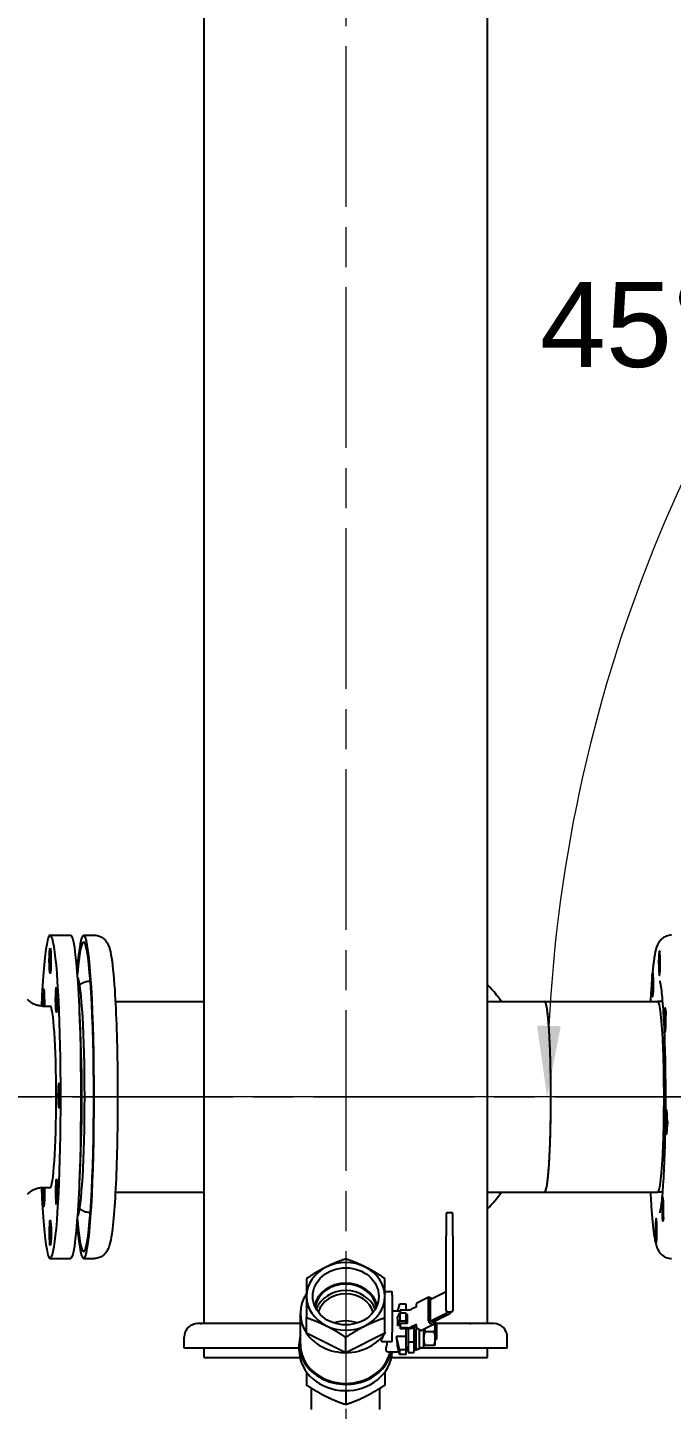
# Model space of a CAD drawing. Header units: millimetres. Extents: x 0 to 14850, y -38768 to 10500.
# Drawn here: x 1427 to 1995, y 8219 to 9437 of the extents above; entities that cross this region are included whole.
import ezdxf

# ---------------------------------------------------------------- set-up
doc = ezdxf.new("R2010")
doc.units = ezdxf.units.MM
doc.header["$LTSCALE"] = 25
doc.linetypes.add('CHAIN', pattern=[0.3543, 0.2362, -0.0295, 0.0591, -0.0295])
for name, color, linetype, lineweight in [('Centerline', 7, 'Continuous', 18), ('Dimension', 7, 'Continuous', 18), ('Visible', 7, 'Continuous', 25)]:
    doc.layers.add(name, color=color, linetype=linetype, lineweight=lineweight)
doc.styles.add('Title', font='arial.ttf')
doc.dimstyles.new('Default - Method 2b', dxfattribs={"dimscale": 25, "dimtxt": 3, "dimasz": 2.5, "dimexe": 3, "dimexo": 0.5, "dimgap": 0.7, "dimtad": 0, "dimtoh": 1, "dimdec": 1, "dimrnd": 1e-08, "dimtxsty": 'Title', "dimcen": 0.09, "dimdle": 10, "dimclrd": 256, "dimclre": 256, "dimclrt": 7, "dimadec": 0, "dimazin": 2, "dimtfac": 0.833333, "dimtdec": 1, "dimtmove": 0, "dimatfit": 3, "dimfxl": 1, "dimtolj": 1, "dimlwd": -1, "dimlwe": -1, "dimarcsym": 0})

# ---------------------------------------------------------------- blocks, each defined once
blk = doc.blocks.new('*D51')
at = {"layer": 'Defpoints', "color": 0, "transparency": 16777216}
for p in [(2775.7, 8574.4), (1707.7, 8231.9), (1707.7, 8049)]:
    blk.add_point(p, dxfattribs=at)
at = {"layer": 'Dimension', "transparency": 16777216}
for p, q in [((2775.7, 8561.9), (2775.7, 7974)), ((1707.7, 8219.4), (1707.7, 7974)), ((2713.2, 8049), (1770.2, 8049))]:
    blk.add_line(p, q, dxfattribs=at)
for points in [[(1770.2, 8059.4), (1770.2, 8038.6), (1707.7, 8049)], [(2713.2, 8059.4), (2713.2, 8038.6), (2775.7, 8049)]]:
    blk.add_solid(points, dxfattribs=at)
at = {"layer": 'Dimension', "color": 7, "transparency": 16777216, "insert": (1848.6, 8066.5), "char_height": 75, "attachment_point": 7, "style": 'Title'}
blk.add_mtext('\\A1;1068', dxfattribs=at)
blk = doc.blocks.new('*D69')
at = {"layer": 'Defpoints', "color": 0, "transparency": 16777216}
for p in [(2752.5, 8919.6), (1929.4, 8828.9), (1254.3, 8494.4), (3177.7, 8494.4)]:
    blk.add_point(p, dxfattribs=at)
at = {"layer": 'Dimension', "transparency": 16777216}
blk.add_arc((3177.7, 8494.4), 1292.3, 137.7707, 177.2288, dxfattribs=at)
for points in [[(2213.2, 9370.2), (2228.3, 9355.8), (2263.9, 9408.3)], [(1897.3, 8556.7), (1876.4, 8557.2), (1885.3, 8494.4)]]:
    blk.add_solid(points, dxfattribs=at)
at = {"layer": 'Dimension', "color": 7, "transparency": 16777216, "insert": (1878.9, 9136.9), "char_height": 75, "attachment_point": 7, "style": 'Title'}
blk.add_mtext('\\A1;45°', dxfattribs=at)
blk = doc.blocks.new('*D72')
at = {"layer": 'Defpoints', "color": 0, "transparency": 16777216}
for p in [(707.7, 9964.4), (1707.7, 9964.4), (2856.2, 8494.4)]:
    blk.add_point(p, dxfattribs=at)
at = {"layer": 'Dimension', "transparency": 16777216}
for p, q in [((1695.2, 9964.4), (632.7, 9964.4)), ((707.7, 9901.9), (707.7, 9355.3)), ((707.7, 8556.9), (707.7, 9103.6)), ((2843.7, 8494.4), (632.7, 8494.4))]:
    blk.add_line(p, q, dxfattribs=at)
for points in [[(697.3, 9901.9), (718.1, 9901.9), (707.7, 9964.4)], [(697.3, 8556.9), (718.1, 8556.9), (707.7, 8494.4)]]:
    blk.add_solid(points, dxfattribs=at)
at = {"layer": 'Dimension', "color": 7, "transparency": 16777216, "insert": (746, 9121.1), "char_height": 75, "attachment_point": 7, "rotation": 90, "style": 'Title'}
blk.add_mtext('\\A1;1470', dxfattribs=at)

msp = doc.modelspace()

# ---------------------------------------------------------------- linework, layer by layer
at = {"layer": 'Centerline', "linetype": 'CHAIN', "ltscale": 23.990969}
for p, q in [((1707.69, 10058.24), (1707.69, 8231.93)), ((1254.28, 8494.43), (2695.22, 8494.43))]:
    msp.add_line(p, q, dxfattribs=at)
at = {"layer": 'Visible'}
for p, q in [((1582.69, 8294.43), (1582.69, 9735.43)), ((1832.69, 8294.43), (1832.69, 9735.43)), ((1447.05, 8636.93), (1465.02, 8636.93)), ((1476.49, 8636.93), (1485.97, 8636.93)), ((1481.48, 8596.43), (1482.42, 8596.43)), ((1504.51, 8578.58), (1582.69, 8578.58)), ((1832.69, 8578.58), (1883.12, 8578.58)), ((1883.11, 8578.58), (1982.9, 8578.58)), ((1987.27, 8578.58), (1982.9, 8578.58)), ((1440.57, 8574.43), (1447.05, 8574.43)), ((1440.57, 8414.43), (1447.05, 8414.43)), ((1504.51, 8410.28), (1582.69, 8410.28)), ((1832.69, 8410.28), (1883.12, 8410.28)), ((1883.11, 8410.28), (1982.9, 8410.28)), ((1987.27, 8410.28), (1982.9, 8410.28)), ((1481.48, 8392.43), (1482.42, 8392.43)), ((1796.19, 8390.92), (1796.19, 8371.87)), ((1797.69, 8392.42), (1800.69, 8392.42)), ((1802.19, 8371.87), (1802.19, 8390.92)), ((1796.19, 8306.11), (1796.19, 8371.87)), ((1802.19, 8371.87), (1802.19, 8306.11)), ((1447.05, 8351.93), (1465.02, 8351.93)), ((1476.49, 8351.93), (1485.97, 8351.93)), ((1742.19, 8322.75), (1748.69, 8322.75)), ((1748.69, 8319.95), (1748.69, 8322.75)), ((1782.06, 8315.72), (1796.19, 8322.79)), ((1748.69, 8319.95), (1748.69, 8287.04)), ((1753.68, 8305.39), (1755.43, 8311.94)), ((1755.43, 8311.94), (1760.69, 8311.94)), ((1760.69, 8311.94), (1760.69, 8306.41)), ((1770.04, 8309.39), (1765.54, 8307.15)), ((1770.04, 8309.39), (1770.04, 8311.56)), ((1781.03, 8317.67), (1770.43, 8312.37)), ((1780.64, 8296.94), (1780.64, 8316.86)), ((1781.7, 8317.63), (1783.79, 8316.59)), ((1782.06, 8315.72), (1782.06, 8296.67)), ((1667.69, 8276.39), (1667.69, 8303.49)), ((1673.19, 8286.24), (1673.19, 8299.7)), ((1742.19, 8286.24), (1742.19, 8299.7)), ((1755.76, 8305.39), (1748.69, 8305.39)), ((1753.47, 8299.63), (1755.43, 8303.87)), ((1753.47, 8292.7), (1755.43, 8296.94)), ((1755.43, 8303.87), (1755.43, 8296.94)), ((1755.43, 8303.87), (1760.69, 8303.87)), ((1755.43, 8296.94), (1760.69, 8296.94)), ((1762.01, 8306.41), (1755.76, 8306.41)), ((1755.76, 8306.41), (1755.76, 8303.87)), ((1760.69, 8303.87), (1760.69, 8296.94)), ((1762.01, 8302.52), (1760.69, 8302.52)), ((1760.69, 8301.52), (1762.01, 8301.52)), ((1762.01, 8301.39), (1760.69, 8301.39)), ((1760.69, 8296.94), (1760.69, 8294.72)), ((1762.01, 8294.72), (1762.01, 8302.52)), ((1782.06, 8296.67), (1796.82, 8304.05)), ((1784.18, 8295.61), (1798.94, 8302.99)), ((1786.69, 8293.39), (1786.69, 8296.87)), ((1797.69, 8304.81), (1800.69, 8304.81)), ((1579.42, 8294.43), (1577.19, 8294.43)), ((1579.42, 8294.43), (1580.39, 8294.43)), ((1633.97, 8294.43), (1580.39, 8294.43)), ((1667.69, 8294.43), (1637.98, 8294.43)), ((1673.19, 8286.24), (1707.69, 8268.99)), ((1707.69, 8268.99), (1742.19, 8286.24)), ((1748.69, 8278.64), (1748.69, 8287.04)), ((1755.76, 8292.7), (1753.47, 8292.7)), ((1755.76, 8294.72), (1755.76, 8290.83)), ((1755.76, 8294.72), (1762.01, 8294.72)), ((1755.76, 8290.83), (1755.76, 8289.83)), ((1762.01, 8290.83), (1755.76, 8290.83)), ((1762.01, 8289.83), (1755.76, 8289.83)), ((1760.69, 8289.83), (1760.69, 8283.11)), ((1762.69, 8289.84), (1762.69, 8278.15)), ((1770.04, 8293.81), (1765.54, 8291.56)), ((1770.04, 8292.39), (1766.96, 8290.85)), ((1767.69, 8291.22), (1767.69, 8278.15)), ((1769.69, 8286.18), (1767.69, 8286.18)), ((1769.69, 8292.22), (1769.69, 8289.24)), ((1769.69, 8272), (1769.69, 8289.24)), ((1770.04, 8291.64), (1770.04, 8293.81)), ((1773.93, 8288.4), (1771.1, 8289.81)), ((1772.69, 8282.2), (1772.69, 8289.01)), ((1785.2, 8293.66), (1774.6, 8288.35)), ((1776.69, 8273.39), (1776.69, 8289.4)), ((1777.77, 8287.39), (1785.62, 8287.39)), ((1781.7, 8295.11), (1784.53, 8293.7)), ((1784.18, 8295.61), (1782.06, 8296.67)), ((1785.59, 8294.47), (1785.59, 8296.32)), ((1786.69, 8281.39), (1786.69, 8293.39)), ((1815.37, 8294.43), (1787.32, 8294.43)), ((1787.69, 8294.17), (1787.69, 8285.51)), ((1787.69, 8285.51), (1787.69, 8280.61)), ((1817.14, 8294.43), (1818.01, 8294.43)), ((1838.19, 8294.43), (1818.01, 8294.43)), ((1565.19, 8272.93), (1565.19, 8282.43)), ((1666.69, 8272.93), (1565.19, 8272.93)), ((1582.69, 8264.43), (1582.69, 8272.93)), ((1666.69, 8270.84), (1666.69, 8276.39)), ((1707.69, 8268.99), (1707.69, 8282.45)), ((1739.81, 8278.64), (1748.69, 8278.64)), ((1760.69, 8283.11), (1752.47, 8283.11)), ((1755.14, 8271.32), (1752.47, 8283.11)), ((1755.14, 8267.32), (1753.42, 8274.92)), ((1760.69, 8283.11), (1760.69, 8271.32)), ((1762.69, 8273.39), (1760.69, 8273.39)), ((1767.69, 8278.15), (1762.69, 8278.15)), ((1762.69, 8278.15), (1762.69, 8268.92)), ((1767.69, 8279.94), (1769.69, 8279.94)), ((1767.69, 8278.15), (1767.69, 8268.92)), ((1772.69, 8273.39), (1772.69, 8282.2)), ((1772.69, 8272), (1772.69, 8273.39)), ((1772.69, 8273.39), (1776.69, 8273.39)), ((1850.19, 8272.93), (1772.69, 8272.93)), ((1776.69, 8275.39), (1777.77, 8275.39)), ((1777.77, 8275.39), (1785.62, 8275.39)), ((1786.69, 8275.39), (1785.62, 8275.39)), ((1786.69, 8275.39), (1786.69, 8281.39)), ((1832.69, 8264.43), (1832.69, 8272.93)), ((1850.19, 8272.93), (1850.19, 8282.43)), ((1582.69, 8264.43), (1667.37, 8264.43)), ((1754.67, 8269.39), (1744.53, 8269.39)), ((1748.02, 8264.43), (1832.69, 8264.43)), ((1755.14, 8271.32), (1755.14, 8267.32)), ((1760.69, 8271.32), (1755.14, 8271.32)), ((1760.69, 8267.32), (1755.14, 8267.32)), ((1760.69, 8272.43), (1762.69, 8272.43)), ((1760.69, 8271.32), (1760.69, 8267.32)), ((1760.69, 8270.93), (1762.69, 8270.93)), ((1762.69, 8268.92), (1767.69, 8268.92)), ((1772.69, 8272), (1769.69, 8272)), ((1673.19, 8251.66), (1673.19, 8240.13)), ((1742.19, 8251.66), (1742.19, 8240.13)), ((1677.54, 8218.84), (1677.54, 8237.31)), ((1737.84, 8218.84), (1737.84, 8237.31)), ((1707.69, 8235.34), (1707.69, 8222.88))]:
    msp.add_line(p, q, dxfattribs=at)
for centre, radius, start, end in [((1797.69, 8390.92), 1.5, 90, 180), ((1800.69, 8390.92), 1.5, 0, 90), ((1577.19, 8282.43), 12, 90, 180), ((1838.19, 8282.43), 12, 0, 90)]:
    msp.add_arc(centre, radius, start, end, dxfattribs=at)
for centre, major_axis, ratio, start_param, end_param in [((1476.49, 8494.43), (0, 142.5), 0.0654142, 2.4785331, 6.9462449), ((1447.05, 8494.43), (0, 142.5), 0.0654142, 2.167217, 7.2575609), ((1476.49, 8494.43), (0, 136.5), 0.0654142, 2.4885155, 6.9362625), ((1465.02, 8494.43), (0, 142.5), 0.0654142, 3.1415927, 6.2831853), ((1984.35, 8612.38), (0, -10.75), 0.0654142, 3.1818882, 9.0140972), ((1978.47, 8593.46), (0, 10.75), 0.0654142, 0.8256937, 6.6579027), ((1441.45, 8578.44), (0, 11), 0.0654142, 4.3398412, 8.2265294), ((1470.5, 8494.43), (0, 106), 0.0654142, 3.2560352, 6.1687428), ((1883.11, 8494.43), (0, 84.15), 0.0654142, 3.1415927, 6.2831853), ((1883.12, 8494.43), (0, -84.15), 0.0654142, 0, 3.1415927), ((1982.9, 8494.43), (0, -84.15), 0.0654142, 6.2825683, 9.4253949), ((1982.9, 8494.43), (0, -84.15), 0.0654142, 0, 3.1415927), ((1447.05, 8494.43), (0, 80), 0.0654142, 3.1415927, 6.2831853), ((1468.01, 8494.43), (0, -106), 0.0654142, 0.8024127, 2.3391799), ((1989.38, 8562.21), (0, -10.75), 0.0654142, 2.39649, 8.228699), ((1990.62, 8472.34), (0, -10.75), 0.0654142, 1.6110919, 7.4433009), ((1441.56, 8408.74), (0, -11), 0.0654142, 4.1683739, 8.3979967), ((1987.34, 8395.41), (0, -10.75), 0.0654142, 0.8256937, 6.6579027), ((1981.46, 8376.48), (0, 10.75), 0.0654142, 3.1818882, 9.0140972), ((1707.69, 8318.49), (-34.5, 0), 0.8660254, 4.1887902, 5.2359878), ((1707.69, 8318.49), (-34.5, 0), 0.8660254, 5.2359878, 6.2831853), ((1707.69, 8318.49), (34.5, 0), 0.8660254, 0, 1.0471976), ((1707.69, 8305.64), (28.27, 0), 0.8660254, 0.2091619, 2.9324308), ((1707.69, 8305.64), (27.4, 0), 0.8660254, 0.1555909, 2.9860018), ((1707.69, 8299.87), (27.4, 0), 0.8660254, 0.3178826, 2.8237101), ((1707.69, 8303.49), (-40, 0), 0.8660254, 5.7525782, 8.9298139), ((1707.69, 8318.49), (-34.5, 0), 0.8660254, 0, 1.0471976), ((1707.69, 8299.15), (-25, 0), 0.8660254, 3.3941525, 6.0306254), ((1707.69, 8318.49), (34.5, 0), 0.8660254, 5.2359878, 6.2831853), ((1707.69, 8303.49), (40, 0), 0.8660254, 0.494964, 0.5306071), ((1771.1, 8311.03), (-0.67, 1.34), 0.6123724, 0, 0.8860771), ((1781.7, 8316.33), (-0.67, 1.34), 0.6123724, 5.5984661, 7.1692624), ((1707.69, 8275.19), (-25, 0), 0.8660254, 4.2899701, 5.1348079), ((1749.41, 8287.39), (-2.17, -17.99), 0.1975952, 1.8940957, 2.3422818), ((1762.01, 8308.91), (-5, 0), 0.5, 1.5707963, 2.3561945), ((1781.7, 8296.41), (0.67, -1.34), 0.6123724, 4.0276698, 5.5984661), ((1797.69, 8306.11), (-1.5, 0), 0.8660254, 0, 1.5707963), ((1794.69, 8305.11), (3, 0), 0.5, 5.4977871, 6.0831844), ((1794.69, 8305.11), (6, 0), 0.5, 5.4977871, 6.1833401), ((1800.69, 8306.11), (1.5, 0), 0.8660254, 4.712389, 6.2831853), ((1707.69, 8318.49), (34.5, 0), 0.8660254, 4.1887902, 5.2359878), ((1762.01, 8293.33), (-5, 0), 0.5, 1.5707963, 2.3561945), ((1762.01, 8293.33), (-7, 0), 0.5, 1.5707963, 2.3561945), ((1775.69, 8289.24), (-6, 0), 0.5, 5.8174368, 6.2831853), ((1771.1, 8291.11), (-0.67, 1.34), 0.6123724, 0.8860771, 2.4568735), ((1773.93, 8289.7), (0.67, -1.34), 0.6123724, 5.5984661, 6.2831853), ((1784.53, 8295), (0.67, -1.34), 0.6123724, 5.5984661, 7.1692624), ((1707.69, 8276.39), (-41, 0), 0.8660254, 6.0618709, 9.2263341), ((1707.69, 8276.39), (-40, 0), 0.8660254, 0, 2.9381189), ((1750.03, 8287.39), (-3.09, 18), 0.0953093, 3.930328, 4.4558578), ((1766.69, 8280.86), (-3, 0), 0.5, 1.9106332, 2.4840777), ((1766.69, 8273.93), (3, 0), 0.5, 5.0522259, 6.2831853), ((1707.69, 8270.84), (-41, 0), 0.8660254, 0, 3.1007443), ((1766.69, 8273.93), (6, 0), 0.5, 4.8798371, 5.5837606)]:
    msp.add_ellipse(centre, major_axis=major_axis, ratio=ratio, start_param=start_param, end_param=end_param, dxfattribs=at)
for centre, major_axis, ratio in [((1446.98, 8614.43), (0, 11), 0.0654142), ((1452.55, 8580.13), (0, 11), 0.0654142), ((1454.9, 8495.63), (0, 11), 0.0654142), ((1452.66, 8410.43), (0, -11), 0.0654142), ((1447.13, 8374.44), (0, -11), 0.0654142), ((1707.69, 8318.49), (29.07, 0), 0.8660254)]:
    msp.add_ellipse(centre, major_axis=major_axis, ratio=ratio, dxfattribs=at)
for points, knots in [([(1485.97, 8636.93), (1487.59, 8636.93), (1489.19, 8636.6), (1491.98, 8635.52), (1493.12, 8634.77), (1495.12, 8633.14), (1495.84, 8632.28), (1497.32, 8630.27), (1497.8, 8629.27), (1499.49, 8625.44), (1499.97, 8623.06), (1501.94, 8612.66), (1503.01, 8602.1), (1504.6, 8578.18), (1505.17, 8566.37), (1506.01, 8540.83), (1506.29, 8527.16), (1506.55, 8499.2), (1506.53, 8484.93), (1506.21, 8457.19), (1505.89, 8443.72), (1505, 8418.87), (1504.43, 8407.51), (1503.04, 8387.86), (1502.23, 8379.67), (1500.77, 8369.75), (1500.22, 8366.79), (1498.99, 8362.43), (1498.55, 8360.91), (1496.88, 8357.99), (1496.27, 8357.02), (1494.17, 8354.85), (1492.71, 8353.62), (1489.16, 8352.26), (1487.58, 8351.93), (1485.97, 8351.93)], [3.5885629, 3.5885629, 3.5885629, 3.5885629, 3.6138565, 3.6138565, 3.6417472, 3.6417472, 3.6773731, 3.6773731, 3.736136, 3.736136, 3.9215989, 3.9215989, 4.3646468, 4.3646468, 4.6930525, 4.6930525, 5.0162783, 5.0162783, 5.3382944, 5.3382944, 5.6603686, 5.6603686, 5.9838561, 5.9838561, 6.3132779, 6.3132779, 6.5016483, 6.5016483, 6.6159019, 6.6159019, 6.6627082, 6.6627082, 6.7050778, 6.7050778, 6.7301556, 6.7301556, 6.7301556, 6.7301556]), ([(1994.88, 8636.93), (1993.26, 8636.93), (1991.66, 8636.6), (1988.87, 8635.52), (1987.73, 8634.77), (1985.73, 8633.14), (1985.01, 8632.28), (1983.53, 8630.27), (1983.04, 8629.27), (1981.36, 8625.44), (1980.88, 8623.06), (1978.91, 8612.66), (1977.84, 8602.1), (1976.72, 8585.25), (1976.52, 8581.98), (1976.34, 8578.58)], [3.71948435, 3.71948435, 3.71948435, 3.71948435, 3.74477792, 3.74477792, 3.77266866, 3.77266866, 3.80829447, 3.80829447, 3.8670574, 3.8670574, 4.05252029, 4.05252029, 4.49556817, 4.49556817, 4.59600734, 4.59600734, 4.59600734, 4.59600734]), ([(1984.32, 8623.12), (1984.34, 8623.13), (1984.36, 8623.13), (1984.45, 8623.07), (1984.51, 8622.91), (1984.59, 8622.52), (1984.61, 8622.39), (1984.63, 8622.24)], [-2.19527918, -2.19527918, -2.19527918, -2.19527918, -2.09934923, -2.09934923, -1.8229843, -1.8229843, -1.70977025, -1.70977025, -1.70977025, -1.70977025]), ([(1977.95, 8600.75), (1977.97, 8600.98), (1977.98, 8601.21), (1978.05, 8602.04), (1978.1, 8602.57), (1978.17, 8603.17), (1978.19, 8603.32), (1978.21, 8603.46)], [-2.19527918, -2.19527918, -2.19527918, -2.19527918, -2.09934923, -2.09934923, -1.8229843, -1.8229843, -1.70977025, -1.70977025, -1.70977025, -1.70977025]), ([(1473.09, 8592.79), (1473.77, 8593.51), (1474.7, 8594.33), (1477.2, 8595.68), (1478.68, 8596.2), (1480.69, 8596.41), (1481.08, 8596.43), (1481.48, 8596.43)], [3.519702595, 3.519702595, 3.519702595, 3.519702595, 3.553369077, 3.553369077, 3.58174744, 3.58174744, 3.588562933, 3.588562933, 3.588562933, 3.588562933]), ([(1845.06, 8578.58), (1844.01, 8580.02), (1842.93, 8581.44), (1838.96, 8586.47), (1835.91, 8589.97), (1832.69, 8593.31)], [3.02783806, 3.02783806, 3.02783806, 3.02783806, 3.06533879, 3.06533879, 3.16301861, 3.16301861, 3.16301861, 3.16301861]), ([(1984.85, 8392.23), (1984.85, 8392.23), (1984.98, 8392.63), (1985.42, 8394.57), (1985.83, 8396.92), (1986.76, 8404.28), (1987.3, 8410.05), (1988.29, 8424.41), (1988.73, 8433.22), (1989.43, 8452.74), (1989.68, 8463.48), (1989.96, 8485.72), (1989.98, 8497.2), (1989.79, 8519.7), (1989.57, 8530.71), (1988.93, 8551.06), (1988.5, 8560.42), (1987.5, 8576.4), (1986.92, 8583.08), (1985.77, 8592.61), (1985.06, 8595.95), (1984.86, 8596.6), (1984.85, 8596.63), (1984.85, 8596.63)], [0.761642, 0.761642, 0.761642, 0.761642, 0.8554107, 0.8554107, 1.054059, 1.054059, 1.336996, 1.336996, 1.6465312, 1.6465312, 1.9623312, 1.9623312, 2.2798092, 2.2798092, 2.597393, 2.597393, 2.9136548, 2.9136548, 3.2247847, 3.2247847, 3.5112062, 3.5112062, 3.5357341, 3.5357341, 3.5357341, 3.5357341]), ([(1440.57, 8574.43), (1439.26, 8574.43), (1437.95, 8574.57), (1435.5, 8575.09), (1434.35, 8575.46), (1432.31, 8576.31), (1431.41, 8576.8), (1429.84, 8577.78), (1429.17, 8578.28), (1428.02, 8579.25), (1427.53, 8579.71), (1427.12, 8580.14)], [5.900441546, 5.900441546, 5.900441546, 5.900441546, 5.914130213, 5.914130213, 5.92781888, 5.92781888, 5.941507547, 5.941507547, 5.955196214, 5.955196214, 5.968884881, 5.968884881, 5.968884881, 5.968884881]), ([(1989.86, 8570.11), (1989.87, 8569.89), (1989.89, 8569.67), (1989.95, 8568.75), (1989.98, 8567.99), (1990.02, 8566.84), (1990.03, 8566.49), (1990.04, 8566.14)], [-2.19527918, -2.19527918, -2.19527918, -2.19527918, -2.09934923, -2.09934923, -1.8229843, -1.8229843, -1.70977025, -1.70977025, -1.70977025, -1.70977025]), ([(1991.32, 8472.77), (1991.32, 8472.63), (1991.32, 8472.49), (1991.32, 8470.96), (1991.31, 8469.57), (1991.27, 8468.2), (1991.27, 8468.12), (1991.26, 8468.04)], [-3.22529875, -3.22529875, -3.22529875, -3.22529875, -3.17709695, -3.17709695, -2.68834505, -2.68834505, -2.65935601, -2.65935601, -2.65935601, -2.65935601]), ([(1427.12, 8408.72), (1427.53, 8409.15), (1428.02, 8409.62), (1429.17, 8410.58), (1429.84, 8411.08), (1431.41, 8412.07), (1432.31, 8412.55), (1434.35, 8413.41), (1435.5, 8413.78), (1437.95, 8414.29), (1439.26, 8414.43), (1440.57, 8414.43)], [2.690405557, 2.690405557, 2.690405557, 2.690405557, 2.704094224, 2.704094224, 2.717782891, 2.717782891, 2.731471558, 2.731471558, 2.745160225, 2.745160225, 2.758848892, 2.758848892, 2.758848892, 2.758848892]), ([(1976.34, 8410.28), (1976.58, 8405.87), (1976.84, 8401.69), (1977.81, 8387.86), (1978.62, 8379.67), (1980.08, 8369.75), (1980.63, 8366.79), (1981.86, 8362.43), (1982.3, 8360.91), (1983.96, 8357.99), (1984.58, 8357.02), (1986.68, 8354.85), (1988.14, 8353.62), (1991.69, 8352.26), (1993.27, 8351.93), (1994.88, 8351.93)], [5.98455401, 5.98455401, 5.98455401, 5.98455401, 6.1147775, 6.1147775, 6.4441993, 6.4441993, 6.6325697, 6.6325697, 6.74682335, 6.74682335, 6.7936296, 6.7936296, 6.83599917, 6.83599917, 6.861077, 6.861077, 6.861077, 6.861077]), ([(1481.48, 8392.43), (1480.11, 8392.43), (1478.75, 8392.7), (1476.34, 8393.57), (1475.33, 8394.18), (1473.95, 8395.22), (1473.48, 8395.66), (1473.09, 8396.08)], [0.44697028, 0.44697028, 0.44697028, 0.44697028, 0.470578584, 0.470578584, 0.496518466, 0.496518466, 0.515830618, 0.515830618, 0.515830618, 0.515830618]), ([(1987.85, 8388.12), (1987.84, 8387.88), (1987.83, 8387.66), (1987.77, 8386.82), (1987.72, 8386.3), (1987.64, 8385.7), (1987.62, 8385.54), (1987.59, 8385.4)], [-2.19527918, -2.19527918, -2.19527918, -2.19527918, -2.09934923, -2.09934923, -1.8229843, -1.8229843, -1.70977025, -1.70977025, -1.70977025, -1.70977025]), ([(1981.49, 8365.74), (1981.47, 8365.73), (1981.45, 8365.73), (1981.37, 8365.79), (1981.31, 8365.95), (1981.22, 8366.35), (1981.2, 8366.48), (1981.18, 8366.63)], [-2.19527918, -2.19527918, -2.19527918, -2.19527918, -2.09934923, -2.09934923, -1.8229843, -1.8229843, -1.70977025, -1.70977025, -1.70977025, -1.70977025]), ([(1580.39, 8294.43), (1580.26, 8294.43), (1580.14, 8294.43), (1579.73, 8294.43), (1579.53, 8294.43), (1579.42, 8294.43), (1579.41, 8294.43), (1579.42, 8294.43)], [-2.19527918, -2.19527918, -2.19527918, -2.19527918, -2.09934923, -2.09934923, -1.8229843, -1.8229843, -1.70977025, -1.70977025, -1.70977025, -1.70977025]), ([(1637.98, 8294.43), (1637.68, 8294.43), (1637.39, 8294.43), (1636.27, 8294.43), (1635.49, 8294.43), (1634.5, 8294.43), (1634.23, 8294.43), (1633.97, 8294.43)], [-2.19527918, -2.19527918, -2.19527918, -2.19527918, -2.09934923, -2.09934923, -1.8229843, -1.8229843, -1.70977025, -1.70977025, -1.70977025, -1.70977025]), ([(1739.81, 8278.64), (1739.71, 8278.64), (1739.63, 8278.66), (1739.35, 8278.79), (1739.24, 8279.04), (1739.24, 8279.74), (1739.35, 8280.23), (1739.76, 8281.36), (1740.05, 8282), (1740.72, 8283.33), (1741.16, 8284.12), (1742.05, 8285.65), (1742.5, 8286.4), (1742.89, 8287.04)], [-2.1008691, -2.1008691, -2.1008691, -2.1008691, -2.0235457, -2.0235457, -1.8119056, -1.8119056, -1.6002654, -1.6002654, -1.3886253, -1.3886253, -1.1377582, -1.1377582, -0.8868911, -0.8868911, -0.8868911, -0.8868911]), ([(1818.01, 8294.43), (1817.9, 8294.43), (1817.78, 8294.43), (1817.24, 8294.43), (1816.74, 8294.43), (1815.9, 8294.43), (1815.64, 8294.43), (1815.37, 8294.43)], [-2.19527918, -2.19527918, -2.19527918, -2.19527918, -2.09934923, -2.09934923, -1.8229843, -1.8229843, -1.70977025, -1.70977025, -1.70977025, -1.70977025]), ([(1743.42, 8271.8), (1743.42, 8272.38), (1743.47, 8273.07), (1743.7, 8274.64), (1743.87, 8275.52), (1744.23, 8277.16), (1744.41, 8277.89), (1744.59, 8278.64)], [-11.02326519, -11.02326519, -11.02326519, -11.02326519, -10.67849577, -10.67849577, -10.33372634, -10.33372634, -10.08429417, -10.08429417, -10.08429417, -10.08429417]), ([(1744.53, 8269.39), (1744.37, 8269.39), (1744.22, 8269.44), (1743.87, 8269.69), (1743.7, 8269.97), (1743.47, 8270.74), (1743.42, 8271.23), (1743.42, 8271.8)], [-0.91162628, -0.91162628, -0.91162628, -0.91162628, -0.68953885, -0.68953885, -0.34476943, -0.34476943, 0, 0, 0, 0])]:
    msp.add_open_spline(points, degree=3, knots=knots, dxfattribs=at)
msp.add_open_spline([(1832.69, 8395.55), (1837.14, 8400.18), (1841.28, 8405.1), (1845.06, 8410.28)], degree=3, dxfattribs=at)
for points, weights in [([(1707.69, 8351.45), (1698.45, 8348.37), (1690.44, 8344.37)], [1.65050105335, 1.77816775413, 1.77816775413]), ([(1724.94, 8344.37), (1716.94, 8348.37), (1707.69, 8351.45)], [1.77816775413, 1.77816775413, 1.65050105335]), ([(1690.44, 8344.37), (1682.44, 8340.36), (1673.19, 8334.2)], [1.77816775413, 1.77816775413, 1.65050105335]), ([(1673.19, 8334.2), (1673.19, 8326.5), (1673.19, 8318.49)], [1.65050105335, 1.77816775413, 1.77816775413]), ([(1742.19, 8334.2), (1732.95, 8340.36), (1724.94, 8344.37)], [1.65050105335, 1.77816775413, 1.77816775413]), ([(1742.19, 8318.49), (1742.19, 8326.5), (1742.19, 8334.2)], [1.77816775413, 1.77816775413, 1.65050105335]), ([(1673.19, 8318.49), (1673.19, 8310.49), (1673.19, 8299.7)], [1.77816775413, 1.77816775413, 1.65050105335]), ([(1742.19, 8299.7), (1742.19, 8310.49), (1742.19, 8318.49)], [1.65050105335, 1.77816775413, 1.77816775413]), ([(1673.19, 8299.7), (1682.44, 8296.62), (1690.44, 8292.62)], [1.65050105335, 1.77816775413, 1.77816775413]), ([(1724.94, 8292.62), (1732.95, 8296.62), (1742.19, 8299.7)], [1.77816775413, 1.77816775413, 1.65050105335]), ([(1690.44, 8292.62), (1698.45, 8288.61), (1707.69, 8282.45)], [1.77816775413, 1.77816775413, 1.65050105335]), ([(1707.69, 8282.45), (1716.94, 8288.61), (1724.94, 8292.62)], [1.65050105335, 1.77816775413, 1.77816775413]), ([(1776.69, 8281.39), (1776.69, 8284.18), (1777.77, 8287.39)], [1.79385662014, 1.79385662014, 1.66506350946]), ([(1777.14, 8289.62), (1777.38, 8288.55), (1777.77, 8287.39)], [1.73845394875, 1.70938483557, 1.66506350946]), ([(1786.69, 8293.39), (1786.69, 8290.61), (1785.62, 8287.39)], [1.79385662014, 1.79385662014, 1.66506350946]), ([(1786.69, 8281.39), (1786.69, 8284.18), (1785.62, 8287.39)], [1.79385662014, 1.79385662014, 1.66506350946]), ([(1786.35, 8296.7), (1786.69, 8295), (1786.69, 8293.39)], [1.75070824969, 1.79385662014, 1.79385662014]), ([(1786.69, 8294.85), (1787.25, 8294.49), (1787.69, 8294.17)], [1.14874156311, 1.12552357002, 1.09389498572]), ([(1787.69, 8285.51), (1787.25, 8285.83), (1786.69, 8286.18)], [1.09389498572, 1.12552357002, 1.14874156311]), ([(1777.77, 8275.39), (1776.69, 8278.61), (1776.69, 8281.39)], [1.66506350946, 1.79385662014, 1.79385662014]), ([(1785.62, 8275.39), (1786.69, 8278.61), (1786.69, 8281.39)], [1.66506350946, 1.79385662014, 1.79385662014]), ([(1786.69, 8279.94), (1787.25, 8280.3), (1787.69, 8280.61)], [1.14874156311, 1.12552357002, 1.09389498572]), ([(1690.44, 8229.97), (1682.44, 8233.97), (1673.19, 8240.13)], [1.77816775413, 1.77816775413, 1.65050105335]), ([(1742.19, 8240.13), (1732.95, 8233.97), (1724.94, 8229.97)], [1.65050105335, 1.77816775413, 1.77816775413]), ([(1707.69, 8222.88), (1698.45, 8225.96), (1690.44, 8229.97)], [1.65050105335, 1.77816775413, 1.77816775413]), ([(1724.94, 8229.97), (1716.94, 8225.96), (1707.69, 8222.88)], [1.77816775413, 1.77816775413, 1.65050105335])]:
    msp.add_rational_spline(points, weights, degree=2, dxfattribs=at)

# ---------------------------------------------------------------- dimensions: what is measured, and where the dimension line sits
at = {"layer": 'Dimension'}
dim = msp.add_linear_dim(base=(707.69, 9964.43), p1=(2856.23, 8494.43), p2=(1707.69, 9964.43), angle=270, dimstyle='Default - Method 2b', override={"dimgap": 0.7, "dimtoh": 0, "dimdec": 1, "dimtol": 0, "dimlim": 0, "dimtp": 0, "dimtm": 0, "dimtdec": 1, "dimtofl": 0, "dimatfit": 1}, dxfattribs=at)
dim.commit()
dim.dimension.update_dxf_attribs({"geometry": '*D72', "text_midpoint": (707.69, 9229.43), "dimtype": 160})
dim = msp.add_angular_dim_3p(base=(1929.38, 8828.92), center=(3177.67, 8494.43), p1=(2752.51, 8919.6), p2=(1254.28, 8494.43), dimstyle='Default - Method 2b', override={"dimgap": 0.7, "dimtad": 3, "dimtih": 1, "dimse1": 1, "dimse2": 1, "dimadec": 0, "dimtol": 0, "dimlim": 0, "dimtp": 0, "dimtm": 0, "dimtdec": 0}, dxfattribs=at)
dim.commit()
dim.dimension.update_dxf_attribs({"geometry": '*D69', "text_midpoint": (2048.27, 9122.58), "dimtype": 165})
dim = msp.add_linear_dim(base=(1707.6946, 8048.9753), p1=(2775.7388, 8574.4338), p2=(1707.6946, 8231.932), dimstyle='Default - Method 2b', override={"dimgap": 0.7, "dimtad": 1, "dimtoh": 0, "dimdec": 1, "dimtol": 0, "dimlim": 0, "dimtp": 0, "dimtm": 0, "dimtdec": 1, "dimtofl": 0, "dimatfit": 1}, dxfattribs=at)
dim.commit()
dim.dimension.update_dxf_attribs({"geometry": '*D51', "text_midpoint": (1957.1139, 8048.9753), "dimtype": 160})

doc.saveas('drawing.dxf')
